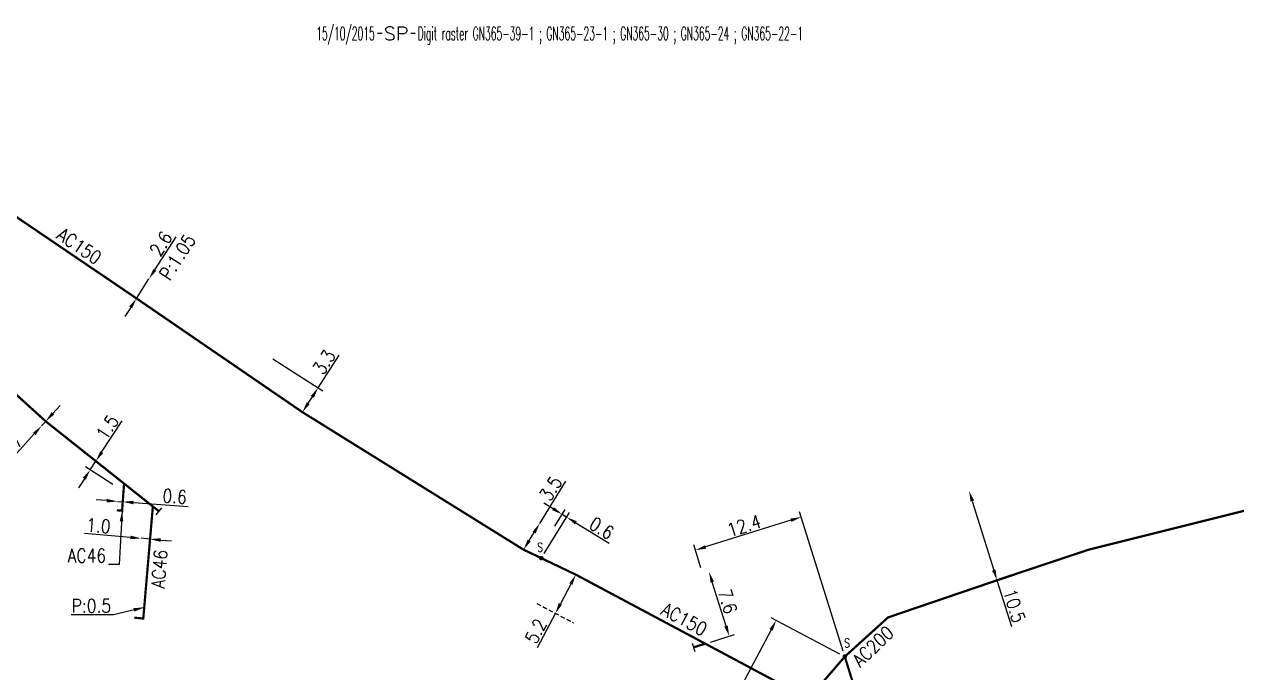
# Model space of a CAD drawing. Header units: millimetres. Extents: x 115991 to 117009, y 129000 to 129990.
# Drawn here: x 116204.3 to 116340.1, y 129415.3 to 129487.9 of the extents above; entities that cross this region are included whole.
import ezdxf
from ezdxf.enums import TextEntityAlignment as Align

# ---------------------------------------------------------------- set-up
doc = ezdxf.new("R2010")
doc.units = ezdxf.units.MM
doc.header["$PDMODE"] = 34
for name, pattern in [('DASHED', [0.75, 0.5, -0.25]), ('L_25_AP', [2000, 1000, 1000]), ('L_RAC_AP', [3.5, 2, -1.5])]:
    doc.linetypes.add(name, pattern=pattern)
doc.layers.get('0').update_dxf_attribs({"linetype": 'CONTINUOUS'})
doc.layers.get('DEFPOINTS').update_dxf_attribs({"linetype": 'CONTINUOUS'})
for name, color, linetype in [('L_150', 1, 'CONTINUOUS'), ('L_300', 7, 'CONTINUOUS'), ('L_340', 7, 'CONTINUOUS'), ('L_910', 7, 'CONTINUOUS')]:
    doc.layers.add(name, color=color, linetype=linetype)
doc.layers.add('L_170', color=7, linetype='CONTINUOUS', plot=False)
doc.styles.add('G_ROMANS', font='ROMANS.SHX', dxfattribs={"width": 0.75})
doc.styles.get("Standard").update_dxf_attribs({"font": 'romans.shx', "width": 0.85})
doc.dimstyles.get("Standard").update_dxf_attribs({"dimtxt": 1.5, "dimasz": 1.2, "dimexe": 0.625, "dimexo": 0.625, "dimgap": 0.25, "dimtad": 1, "dimdec": 1, "dimzin": 0, "dimdsep": 46, "dimtxsty": 'Standard', "dimcen": -0.5, "dimadec": 0, "dimazin": 0, "dimtfac": 1, "dimtdec": 1, "dimtmove": 0, "dimatfit": 3, "dimfxl": 0, "dimtolj": 1, "dimtzin": 0, "dimarcsym": 0})

# ---------------------------------------------------------------- blocks, each defined once
blk = doc.blocks.new('L_300_11')
at = {"color": 0, "linetype": 'Continuous', "const_width": 0.248, "flags": 128}
blk.add_lwpolyline([(-0.13, 0, 1), (0.13, 0, 1)], format="xyb", close=True, dxfattribs=at)
at = {"linetype": 'Continuous', "style": 'G_ROMANS', "width": 0.75}
blk.add_attdef('S', text='', height=1, dxfattribs=at).set_placement((0, 1.35), align=Align.MIDDLE_CENTER)
at = {"color": 0, "linetype": 'Continuous', "width": 0.75, "flags": 3}
for tag, p in [('DEF_LEG', (0, -5)), ('DEF_COUP', (0, -7.5)), ('DEF_TYPE', (0, -10))]:
    blk.add_attdef(tag, text='', height=1.2, dxfattribs=at).set_placement(p, align=Align.MIDDLE)
blk = doc.blocks.new('L_340_07')
at = {"color": 0, "linetype": 'Continuous', "const_width": 0.25, "flags": 128}
blk.add_lwpolyline([(0, 0), (1.25, 0)], dxfattribs=at)
at = {"color": 0, "linetype": 'Continuous', "flags": 128}
blk.add_lwpolyline([(1.25, -0.5), (1.25, 0.5)], dxfattribs=at)
at = {"color": 0, "linetype": 'Continuous', "style": 'G_ROMANS', "width": 0.75, "flags": 3}
for tag, p in [('DEF_LEG', (0.72, -3.47)), ('DEF_COUP', (0.72, -5.97)), ('DEF_TYPE', (0.72, -8.47))]:
    blk.add_attdef(tag, text='', height=1.2, dxfattribs=at).set_placement(p, align=Align.MIDDLE)
blk = doc.blocks.new('*D188')
at = {"layer": 'DEFPOINTS', "color": 0, "linetype": 'Continuous', "transparency": 16777216}
for p in [(116310.1, 129435.63), (116310.1, 129435.63), (116313.22, 129425.61)]:
    blk.add_point(p, dxfattribs=at)
at = {"layer": 'L_150', "color": 0, "linetype": 'Continuous', "lineweight": -2, "transparency": 16777216}
for p, q in [((116310.45, 129434.49), (116312.87, 129426.75)), ((116313.22, 129425.61), (116314.83, 129420.45))]:
    blk.add_line(p, q, dxfattribs=at)
at = {"layer": 'L_150', "color": 0, "linetype": 'Continuous', "transparency": 16777216}
for points in [[(116310.65, 129434.55), (116310.26, 129434.43), (116310.1, 129435.63)], [(116313.06, 129426.81), (116312.67, 129426.69), (116313.22, 129425.61)]]:
    blk.add_solid(points, dxfattribs=at)
at = {"layer": 'L_150', "color": 0, "linetype": 'Continuous', "transparency": 16777216, "insert": (116315.16, 129422.75), "char_height": 1.5, "attachment_point": 5, "rotation": 287.3171}
blk.add_mtext('\\A1;10.5', dxfattribs=at)
blk = doc.blocks.new('*D189')
at = {"layer": 'DEFPOINTS', "color": 0, "linetype": 'Continuous', "transparency": 16777216}
for p in [(116279.46, 129428.99), (116280.26, 129426.42), (116296.18, 129417.06)]:
    blk.add_point(p, dxfattribs=at)
at = {"layer": 'L_300', "color": 0, "linetype": 'Continuous', "lineweight": -2, "transparency": 16777216}
for p, q in [((116290.15, 129432.33), (116280.6, 129429.34)), ((116295.99, 129417.66), (116291.1, 129433.28)), ((116280.07, 129427.01), (116279.27, 129429.58))]:
    blk.add_line(p, q, dxfattribs=at)
at = {"layer": 'L_300', "color": 0, "linetype": 'Continuous', "transparency": 16777216}
for points in [[(116290.09, 129432.52), (116290.21, 129432.14), (116291.29, 129432.69)], [(116280.54, 129429.54), (116280.66, 129429.15), (116279.46, 129428.99)]]:
    blk.add_solid(points, dxfattribs=at)
at = {"layer": 'L_300', "color": 0, "linetype": 'Continuous', "transparency": 16777216, "insert": (116284.89, 129431.73), "char_height": 1.5, "attachment_point": 5, "rotation": 17.3567}
blk.add_mtext('\\A1;12.4', dxfattribs=at)
blk = doc.blocks.new('*D190')
at = {"layer": 'DEFPOINTS', "color": 0, "linetype": 'Continuous', "transparency": 16777216}
for p in [(116280.98, 129426.55), (116280.98, 129426.55), (116280.56, 129418.51)]:
    blk.add_point(p, dxfattribs=at)
at = {"layer": 'L_150', "color": 0, "linetype": 'Continuous', "lineweight": -2, "transparency": 16777216}
for p, q in [((116282.88, 129420.49), (116281.34, 129425.41)), ((116281.16, 129418.69), (116283.83, 129419.53))]:
    blk.add_line(p, q, dxfattribs=at)
at = {"layer": 'L_150', "color": 0, "linetype": 'Continuous', "transparency": 16777216}
for points in [[(116281.53, 129425.47), (116281.15, 129425.35), (116280.98, 129426.55)], [(116283.07, 129420.55), (116282.69, 129420.43), (116283.24, 129419.35)]]:
    blk.add_solid(points, dxfattribs=at)
at = {"layer": 'L_150', "color": 0, "linetype": 'Continuous', "transparency": 16777216, "insert": (116283.07, 129423.25), "char_height": 1.5, "attachment_point": 5, "rotation": 287.3567}
blk.add_mtext('\\A1;7.6', dxfattribs=at)
blk = doc.blocks.new('*D222')
at = {"layer": 'DEFPOINTS', "color": 0, "linetype": 'Continuous', "transparency": 16777216}
for p in [(116266.07, 129426.24), (116263.78, 129421.91), (116263.78, 129421.91)]:
    blk.add_point(p, dxfattribs=at)
at = {"layer": 'L_150', "color": 0, "linetype": 'Continuous', "lineweight": -2, "transparency": 16777216}
for p, q in [((116265.51, 129425.18), (116264.34, 129422.97)), ((116263.78, 129421.91), (116261.74, 129418.05))]:
    blk.add_line(p, q, dxfattribs=at)
at = {"layer": 'L_150', "color": 0, "linetype": 'Continuous', "transparency": 16777216}
for points in [[(116265.33, 129425.28), (116265.68, 129425.09), (116266.07, 129426.24)], [(116264.16, 129423.07), (116264.52, 129422.88), (116263.78, 129421.91)]]:
    blk.add_solid(points, dxfattribs=at)
at = {"layer": 'L_150', "color": 0, "linetype": 'Continuous', "transparency": 16777216, "insert": (116261.59, 129419.92), "char_height": 1.5, "attachment_point": 5, "rotation": 62.1393}
blk.add_mtext('\\A1;5.2', dxfattribs=at)
blk = doc.blocks.new('*D225')
at = {"layer": 'DEFPOINTS', "color": 0, "linetype": 'Continuous', "transparency": 16777216}
for p in [(116296.18, 129417.06), (116283.42, 129411.53), (116283.42, 129411.53)]:
    blk.add_point(p, dxfattribs=at)
at = {"layer": 'L_300', "color": 0, "linetype": 'Continuous', "lineweight": -2, "transparency": 16777216}
for p, q in [((116295.62, 129417.35), (116287.94, 129421.41)), ((116287.93, 129420.06), (116283.98, 129412.59)), ((116283.42, 129411.53), (116280.92, 129406.81))]:
    blk.add_line(p, q, dxfattribs=at)
at = {"layer": 'L_300', "color": 0, "linetype": 'Continuous', "transparency": 16777216}
for points in [[(116287.75, 129420.15), (116288.11, 129419.97), (116288.49, 129421.12)], [(116283.8, 129412.68), (116284.16, 129412.5), (116283.42, 129411.53)]]:
    blk.add_solid(points, dxfattribs=at)
at = {"layer": 'L_300', "color": 0, "linetype": 'Continuous', "transparency": 16777216, "insert": (116281.01, 129409.1), "char_height": 1.5, "attachment_point": 5, "rotation": 62.1393}
blk.add_mtext('\\A1;10.9', dxfattribs=at)
blk = doc.blocks.new('*D191')
at = {"layer": 'DEFPOINTS', "color": 0, "linetype": 'Continuous', "transparency": 16777216}
for p in [(116264.53, 129433), (116263.38, 129431.13), (116262.2, 129428.09)]:
    blk.add_point(p, dxfattribs=at)
at = {"layer": 'L_300', "color": 0, "linetype": 'Continuous', "lineweight": -2, "transparency": 16777216}
for p, q in [((116263.51, 129433.63), (116262.49, 129434.26)), ((116263.71, 129431.67), (116264.86, 129433.53)), ((116262.53, 129428.62), (116265.37, 129433.21)), ((116264.53, 129433), (116265.04, 129432.68)), ((116266.06, 129432.05), (116269.78, 129429.75))]:
    blk.add_line(p, q, dxfattribs=at)
at = {"layer": 'L_300', "color": 0, "linetype": 'Continuous', "transparency": 16777216}
for points in [[(116263.62, 129433.8), (116263.41, 129433.46), (116264.53, 129433)], [(116266.17, 129432.22), (116265.96, 129431.88), (116265.04, 129432.68)]]:
    blk.add_solid(points, dxfattribs=at)
at = {"layer": 'L_300', "color": 0, "linetype": 'Continuous', "transparency": 16777216, "insert": (116268.96, 129431.44), "char_height": 1.5, "attachment_point": 5, "rotation": 328.2976}
blk.add_mtext('\\A1;0.6', dxfattribs=at)
blk = doc.blocks.new('*D192')
at = {"layer": 'DEFPOINTS', "color": 0, "linetype": 'Continuous', "transparency": 16777216}
for p in [(116262.02, 129431.98), (116262.02, 129431.98), (116260.21, 129429.04)]:
    blk.add_point(p, dxfattribs=at)
at = {"layer": 'L_150', "color": 0, "linetype": 'Continuous', "lineweight": -2, "transparency": 16777216}
for p, q in [((116262.02, 129431.98), (116264.95, 129436.72)), ((116260.84, 129430.06), (116261.39, 129430.96))]:
    blk.add_line(p, q, dxfattribs=at)
at = {"layer": 'L_150', "color": 0, "linetype": 'Continuous', "transparency": 16777216}
for points in [[(116261.22, 129431.06), (116261.56, 129430.85), (116262.02, 129431.98)], [(116260.67, 129430.17), (116261.01, 129429.96), (116260.21, 129429.04)]]:
    blk.add_solid(points, dxfattribs=at)
at = {"layer": 'L_150', "color": 0, "linetype": 'Continuous', "transparency": 16777216, "insert": (116263.26, 129435.89), "char_height": 1.5, "attachment_point": 5, "rotation": 58.2976}
blk.add_mtext('\\A1;3.5', dxfattribs=at)
blk = doc.blocks.new('*D210')
at = {"layer": 'DEFPOINTS', "color": 0, "linetype": 'Continuous', "transparency": 16777216}
for p in [(116212.32, 129438.95), (116211.69, 129437.99), (116214.73, 129436)]:
    blk.add_point(p, dxfattribs=at)
at = {"layer": 'L_150', "color": 0, "linetype": 'Continuous', "lineweight": -2, "transparency": 16777216}
for p, q in [((116212.97, 129439.96), (116215.27, 129443.47)), ((116211.69, 129437.99), (116212.32, 129438.95)), ((116214.21, 129436.34), (116211.17, 129438.33)), ((116211.03, 129436.99), (116210.38, 129435.98))]:
    blk.add_line(p, q, dxfattribs=at)
at = {"layer": 'L_150', "color": 0, "linetype": 'Continuous', "transparency": 16777216}
for points in [[(116212.81, 129440.07), (116213.14, 129439.85), (116212.32, 129438.95)], [(116210.86, 129437.1), (116211.2, 129436.88), (116211.69, 129437.99)]]:
    blk.add_solid(points, dxfattribs=at)
at = {"layer": 'L_150', "color": 0, "linetype": 'Continuous', "transparency": 16777216, "insert": (116213.61, 129442.76), "char_height": 1.5, "attachment_point": 5, "rotation": 56.8396}
blk.add_mtext('\\A1;1.5', dxfattribs=at)
blk = doc.blocks.new('*D212')
at = {"layer": 'DEFPOINTS', "color": 0, "linetype": 'Continuous', "transparency": 16777216}
for p in [(116206.71, 129443.41), (116206.24, 129442.9), (116206.24, 129442.9)]:
    blk.add_point(p, dxfattribs=at)
at = {"layer": 'L_150', "color": 0, "linetype": 'Continuous', "lineweight": -2, "transparency": 16777216}
for p, q in [((116207.51, 129444.3), (116208.32, 129445.19)), ((116206.71, 129443.41), (116206.24, 129442.9)), ((116205.43, 129442.01), (116202.5, 129438.77))]:
    blk.add_line(p, q, dxfattribs=at)
at = {"layer": 'L_150', "color": 0, "linetype": 'Continuous', "transparency": 16777216}
for points in [[(116207.36, 129444.44), (116207.66, 129444.17), (116206.71, 129443.41)], [(116205.28, 129442.14), (116205.58, 129441.87), (116206.24, 129442.9)]]:
    blk.add_solid(points, dxfattribs=at)
at = {"layer": 'L_150', "color": 0, "linetype": 'Continuous', "transparency": 16777216, "insert": (116202.82, 129440.61), "char_height": 1.5, "attachment_point": 5, "rotation": 47.8157}
blk.add_mtext('\\A1;0.7', dxfattribs=at)
blk = doc.blocks.new('*D213')
at = {"layer": 'DEFPOINTS', "color": 0, "linetype": 'Continuous', "transparency": 16777216}
for p in [(116214.74, 129434.44), (116214.74, 129434.44), (116215.33, 129434.4)]:
    blk.add_point(p, dxfattribs=at)
at = {"layer": 'L_170', "color": 0, "linetype": 'Continuous', "lineweight": -2, "transparency": 16777216}
for p, q in [((116213.54, 129434.53), (116212.34, 129434.61)), ((116214.69, 129433.82), (116214.69, 129433.82)), ((116214.74, 129434.44), (116215.33, 129434.4)), ((116215.29, 129433.78), (116215.29, 129433.78)), ((116216.53, 129434.32), (116222.66, 129433.89))]:
    blk.add_line(p, q, dxfattribs=at)
at = {"layer": 'L_170', "color": 0, "linetype": 'Continuous', "transparency": 16777216}
for points in [[(116213.55, 129434.73), (116213.52, 129434.33), (116214.74, 129434.44)], [(116216.54, 129434.52), (116216.52, 129434.12), (116215.33, 129434.4)]]:
    blk.add_solid(points, dxfattribs=at)
at = {"layer": 'L_170', "color": 0, "linetype": 'Continuous', "transparency": 16777216, "insert": (116221.15, 129435), "char_height": 1.5, "attachment_point": 5, "rotation": 356.0302}
blk.add_mtext('\\A1;0.6', dxfattribs=at)
blk = doc.blocks.new('*D214')
at = {"layer": 'DEFPOINTS', "color": 0, "linetype": 'Continuous', "transparency": 16777216}
for p in [(116217.39, 129430.31), (116217.39, 129430.31), (116218.39, 129430.22)]:
    blk.add_point(p, dxfattribs=at)
at = {"layer": 'L_170', "color": 0, "linetype": 'Continuous', "lineweight": -2, "transparency": 16777216}
for p, q in [((116216.2, 129430.41), (116211.04, 129430.85)), ((116218.39, 129430.22), (116217.39, 129430.31)), ((116219.59, 129430.12), (116220.78, 129430.02))]:
    blk.add_line(p, q, dxfattribs=at)
at = {"layer": 'L_170', "color": 0, "linetype": 'Continuous', "transparency": 16777216}
for points in [[(116216.21, 129430.61), (116216.18, 129430.21), (116217.39, 129430.31)], [(116219.6, 129430.32), (116219.57, 129429.92), (116218.39, 129430.22)]]:
    blk.add_solid(points, dxfattribs=at)
at = {"layer": 'L_170', "color": 0, "linetype": 'Continuous', "transparency": 16777216, "insert": (116212.61, 129431.72), "char_height": 1.5, "attachment_point": 5, "rotation": 355.1244}
blk.add_mtext('\\A1;1.0', dxfattribs=at)
blk = doc.blocks.new('*D220')
at = {"layer": 'DEFPOINTS', "color": 0, "linetype": 'Continuous', "transparency": 16777216}
for p in [(116218.27, 129459.37), (116218.27, 129459.37), (116216.87, 129457.18)]:
    blk.add_point(p, dxfattribs=at)
at = {"layer": 'L_150', "color": 0, "linetype": 'Continuous', "lineweight": -2, "transparency": 16777216}
for p, q in [((116218.92, 129460.38), (116221.32, 129464.09)), ((116216.87, 129457.18), (116218.27, 129459.37)), ((116216.22, 129456.18), (116215.57, 129455.17))]:
    blk.add_line(p, q, dxfattribs=at)
at = {"layer": 'L_150', "color": 0, "linetype": 'Continuous', "transparency": 16777216}
for points in [[(116218.76, 129460.49), (116219.09, 129460.27), (116218.27, 129459.37)], [(116216.05, 129456.28), (116216.38, 129456.07), (116216.87, 129457.18)]]:
    blk.add_solid(points, dxfattribs=at)
at = {"layer": 'L_150', "color": 0, "linetype": 'Continuous', "transparency": 16777216, "insert": (116219.62, 129463.3), "char_height": 1.5, "attachment_point": 5, "rotation": 57.2027}
blk.add_mtext('\\A1;2.6', dxfattribs=at)
blk = doc.blocks.new('*D221')
at = {"layer": 'DEFPOINTS', "color": 0, "linetype": 'Continuous', "transparency": 16777216}
for p in [(116231.61, 129450.77), (116237.21, 129447.17), (116235.45, 129444.44)]:
    blk.add_point(p, dxfattribs=at)
at = {"layer": 'L_150', "color": 0, "linetype": 'Continuous', "lineweight": -2, "transparency": 16777216}
for p, q in [((116232.14, 129450.43), (116237.73, 129446.83)), ((116237.21, 129447.17), (116239.58, 129450.84)), ((116236.1, 129445.44), (116236.56, 129446.16))]:
    blk.add_line(p, q, dxfattribs=at)
at = {"layer": 'L_150', "color": 0, "linetype": 'Continuous', "transparency": 16777216}
for points in [[(116236.39, 129446.27), (116236.73, 129446.05), (116237.21, 129447.17)], [(116235.93, 129445.55), (116236.27, 129445.34), (116235.45, 129444.44)]]:
    blk.add_solid(points, dxfattribs=at)
at = {"layer": 'L_150', "color": 0, "linetype": 'Continuous', "transparency": 16777216, "insert": (116237.88, 129450.05), "char_height": 1.5, "attachment_point": 5, "rotation": 57.2027}
blk.add_mtext('\\A1;3.3', dxfattribs=at)
blk = doc.blocks.new('GIS_MODF')
at = {"color": 0, "linetype": 'Continuous', "flags": 128}
for points in [[(-2.18, -0.01), (-1.68, -0.01)], [(1.52, -0.01), (2.02, -0.01)]]:
    blk.add_lwpolyline(points, dxfattribs=at)
at = {"color": 0, "linetype": 'Continuous', "width": 0.5}
blk.add_attdef('DATE', text='', height=1.5, dxfattribs=at).set_placement((-2.5, -0.8), align=Align.RIGHT)
at = {"color": 0, "linetype": 'Continuous', "width": 1.771291}
blk.add_attdef('USER', text='', height=1.5, dxfattribs=at).set_placement((-1.51, -0.8), (1.28, -0.8), align=Align.FIT)
at = {"color": 0, "linetype": 'Continuous', "width": 0.5}
blk.add_attdef('DESC', (2.29, -0.8), '', height=1.5, dxfattribs=at)

msp = doc.modelspace()

# ---------------------------------------------------------------- linework, layer by layer
at = {"layer": 'L_150', "linetype": 'L_25_AP', "const_width": 0.25, "flags": 128}
for points in [[(116539.38, 129481.49), (116539.71, 129480.54), (116542.66, 129471.85), (116510.87, 129462.15), (116487.03, 129456.5), (116474.1, 129453.64), (116444.27, 129447.65), (116385.19, 129439.99), (116378.86, 129439.38), (116367.62, 129437.96), (116343.05, 129433.93), (116323.45, 129429.03), (116313.22, 129425.61), (116301.02, 129421.45), (116296.18, 129417.06), (116292.11, 129412.34), (116292.11, 129412.34), (116292.11, 129412.34), (116291.81, 129411.79)], [(116292.11, 129412.34), (116287.74, 129414.67), (116280.56, 129418.51), (116266.07, 129426.24), (116260.21, 129429.04), (116260.21, 129429.04), (116235.45, 129444.44), (116235.45, 129444.44), (116216.87, 129457.18), (116199.23, 129469.15), (116195.44, 129471.69), (116195.03, 129471.97), (116194.61, 129472.25)], [(116219.09, 129433.57), (116218.7, 129433.88), (116215.48, 129436.44), (116212.32, 129438.95), (116206.71, 129443.41), (116197.1, 129452.12), (116197.1, 129452.12), (116186.77, 129462.19)], [(116280.56, 129418.51), (116279.6, 129418.21)]]:
    msp.add_lwpolyline(points, dxfattribs=at)
at = {"layer": 'L_150', "linetype": 'DASHED', "flags": 128}
msp.add_lwpolyline([(116261.7, 129423.01), (116265.81, 129420.84)], dxfattribs=at)
at = {"layer": 'L_150', "linetype": 'L_25_AP', "flags": 128}
msp.add_lwpolyline([(116296.18, 129417.06, 0.25, 0.25, 0), (116298.21, 129410.54, 0.25, 0.25, 0), (116298.21, 129410.54, 0.25, 0.25, 0), (116303.07, 129408.01, 0.25, 0.25, 0), (116303.07, 129408.01, 0.25, 0.25, 0), (116313.81, 129402.42, 0.25, 0.25, 0), (116322.64, 129397.92, 0.25, 0.25, 0), (116335, 129391.52, 0.25, 0.25, 0), (116341.91, 129387.82, 0.25, 0.25, 0), (116354.04, 129382.39, 0.25, 0.25, 0), (116364.04, 129378.2, 0.25, 0.25, 0), (116373.82, 129375.23, 0.25, 0.25, 0), (116396.11, 129368.73, 0.25, 0.25, 0), (116401.81, 129367.34, 0.25, 0.25, 0), (116407.78, 129366.21, 0.25, 0.25, 0), (116414, 129365.6, 0.25, 0.25, 0), (116426.12, 129363.05, 0.25, 0.25, 0), (116432.05, 129362.66, 0.25, 0.25, 0), (116451.58, 129360.75, 0.25, 0.25, 0), (116456.95, 129360.23, 0.25, 0.25, 0), (116487.87, 129360.73, 0.25, 0.25, 0), (116506.53, 129362.32, 0.25, 0.25, 0), (116526.25, 129363.03, 0.25, 0.25, 0), (116533.03, 129363.51, 0.25, 0.25, 0), (116539.03, 129364.06, 0.25, 0.25, 0), (116545.1, 129364.44, 0.25, 0.25, 0), (116551.9, 129364.72, 0.25, 0.25, 0), (116558.72, 129365.03, 0.25, 0.25, 0), (116573.16, 129365.7, 0.25, 0.25, 0), (116582.2, 129366.1, 0.25, 0.25, 0), (116591.41, 129366.72, 0.25, 0.25, 0), (116603.4, 129367.64, 0.25, 0.25, 0), (116622.08, 129368.94, 0.25, 0.25, 0), (116629.66, 129368.95, 0.25, 0.25, 0), (116638.24, 129369.43, 0.25, 0.25, 0), (116650.97, 129370.42, 0.25, 0.25, 0), (116659.94, 129370.98, 0.25, 0.25, 0), (116671.58, 129371.57, 0.25, 0.25, 0), (116690.99, 129373.07, 0.25, 0.25, 0), (116700.79, 129373.57, 0.25, 0.25, 0), (116744.26, 129376.07, 0.25, 0.25, 0), (116754.17, 129378.03, 0.25, 0.25, 0), (116758.06, 129378.25, 0.25, 0.25, 0), (116759.7, 129375.86, 0.25, 0.25, 0), (116779.84, 129377.38, 0.25, 0.25, 0), (116786.6, 129377.51, 0.25, 0.25, 0), (116799.2, 129376.86, 0.25, 0.25, 0), (116809.59, 129378.39, 0.25, 0.25, 0), (116809.59, 129378.39, 0.25, 0.25, 0), (116809.59, 129378.39, 0.25, 0.25, 0), (116809.59, 129378.39, 0.25, 0.25, 0), (116814.68, 129378.7, 0.25, 0.25, 0), (116815.14, 129378.73, 0, 0, 0)], format="xyseb", dxfattribs=at)
at = {"layer": 'L_170', "linetype": 'L_RAC_AP', "const_width": 0.25, "flags": 128}
for points in [[(116215.48, 129436.44), (116215.33, 129434.4), (116215.26, 129433.41), (116214.67, 129433.45)], [(116218.7, 129433.88), (116218.39, 129430.22), (116217.63, 129421.33), (116216.63, 129421.42)]]:
    msp.add_lwpolyline(points, dxfattribs=at)

# ---------------------------------------------------------------- block references
at = {"layer": 'L_300'}
ref = msp.add_blockref('L_300_11', (116262.2, 129428.09), dxfattribs=dict(at, rotation=334.4887807652316))
ref.add_attrib('S', 'S', dxfattribs={"layer": '0', "linetype": 'Continuous', "height": 1, "style": 'G_ROMANS', "width": 0.75}).set_placement((116262.06, 129429.31), align=Align.MIDDLE_CENTER)
ref = msp.add_blockref('L_300_11', (116296.18, 129417.06), dxfattribs=dict(at, rotation=334.4887807652316))
ref.add_attrib('S', 'S', dxfattribs={"layer": '0', "linetype": 'Continuous', "height": 1, "style": 'G_ROMANS', "width": 0.75}).set_placement((116296.43, 129418.6), align=Align.MIDDLE_CENTER)
at = {"layer": 'L_340', "xscale": 0.3}
for p, rotation in [((116219.09, 129433.57), 321.5172776813531), ((116279.6, 129418.21), 197.3567420256369)]:
    msp.add_blockref('L_340_07', p, dxfattribs=dict(at, rotation=rotation))
at = {"layer": 'L_910', "color": 7}
ref = msp.add_blockref('GIS_MODF', (116246.05, 129486.9), dxfattribs=at)
ref.add_attrib('DATE', '15/10/2015', dxfattribs={"layer": '0', "color": 0, "linetype": 'Continuous', "height": 1.5, "width": 0.5}).set_placement((116243.55, 129486.1), align=Align.RIGHT)
ref.add_attrib('USER', 'SP', dxfattribs={"layer": '0', "color": 0, "linetype": 'Continuous', "height": 1.5, "width": 1.025485}).set_placement((116244.55, 129486.1), (116247.33, 129486.1), align=Align.FIT)
ref.add_attrib('DESC', 'Digit raster GN365-39-1 ; GN365-23-1 ; GN365-30 ; GN365-24 ; GN365-22-1', (116248.34, 129486.1), dxfattribs={"layer": '0', "color": 0, "linetype": 'Continuous', "height": 1.5, "width": 0.5})

# ---------------------------------------------------------------- texts
at = {"layer": 'L_150', "linetype": 'Continuous', "width": 0.85}
for s, rotation, p in [('AC150', 325.8386, (116207.81, 129463.94)), ('P:1.05', 57.2027, (116220.59, 129459.09)), ('AC150', 331.9061, (116275.46, 129421.86)), ('AC200', 43.7555, (116297.91, 129415.8))]:
    msp.add_text(s, height=1.5, rotation=rotation, dxfattribs=at).set_placement(p)
at = {"layer": 'L_170', "linetype": 'Continuous', "width": 0.85}
msp.add_text('AC46', height=1.5, rotation=85.1244, dxfattribs=at).set_placement((116219.99, 129424.67))
at = {"layer": 'L_170', "linetype": 'Continuous', "char_height": 1.5, "attachment_point": 9}
for s, insert in [('\\A1;AC46', (116213.47, 129427.62)), ('\\A1;P:0.5', (116214.03, 129422.01))]:
    msp.add_mtext(s, dxfattribs=dict(at, insert=insert))

# ---------------------------------------------------------------- dimensions: what is measured, and where the dimension line sits
at = {"layer": 'L_150', "linetype": 'Continuous'}
for base, p1, p2, angle, picture, middle in [((116218.27, 129459.37), (116216.87, 129457.18), (116218.27, 129459.37), 237.2027, '*D220', (116220.46, 129462.76)), ((116237.21, 129447.17), (116235.45, 129444.44), (116231.61, 129450.77), 237.2027, '*D221', (116238.72, 129449.51)), ((116206.24, 129442.9), (116206.71, 129443.41), (116206.24, 129442.9), 47.8157, '*D212', (116203.56, 129439.94)), ((116262.0185, 129431.9767), (116260.2055, 129429.0415), (116262.0185, 129431.9767), 238.2976, '*D192', (116264.113, 129435.3677)), ((116310.1, 129435.63), (116313.22, 129425.61), (116310.1, 129435.63), 287.3171, '*D188', (116314.21, 129422.46)), ((116280.98, 129426.55), (116280.56, 129418.51), (116280.98, 129426.55), 287.3567, '*D190', (116282.11, 129422.95))]:
    dim = msp.add_linear_dim(base=base, p1=p1, p2=p2, angle=angle, dimstyle='Standard', dxfattribs=at)
    dim.commit()
    dim.dimension.update_dxf_attribs({"geometry": picture, "text_midpoint": middle, "dimtype": 160})
for base, p1, p2, angle, text, picture, middle in [((116211.69, 129437.99), (116212.32, 129438.95), (116214.73, 129436), 56.8396, '1.5', '*D210', (116214.45, 129442.21)), ((116263.78, 129421.91), (116266.07, 129426.24), (116263.78, 129421.91), 62.1393, '5.2', '*D222', (116262.48, 129419.45))]:
    dim = msp.add_linear_dim(base=base, p1=p1, p2=p2, angle=angle, text=text, dimstyle='Standard', dxfattribs=at)
    dim.commit()
    dim.dimension.update_dxf_attribs({"geometry": picture, "text_midpoint": middle, "dimtype": 160})
at = {"layer": 'L_170', "linetype": 'Continuous'}
for base, p1, p2, angle, picture, middle in [((116214.74, 129434.44), (116215.33, 129434.4), (116214.74, 129434.44), 356.0302, '*D213', (116221.08, 129434)), ((116217.39, 129430.31), (116218.39, 129430.22), (116217.39, 129430.31), 355.1244, '*D214', (116212.53, 129430.72))]:
    dim = msp.add_linear_dim(base=base, p1=p1, p2=p2, angle=angle, dimstyle='Standard', dxfattribs=at)
    dim.commit()
    dim.dimension.update_dxf_attribs({"geometry": picture, "text_midpoint": middle, "dimtype": 160})
at = {"layer": 'L_300', "linetype": 'Continuous'}
for base, p1, p2, angle, picture, middle in [((116264.53, 129433), (116262.2, 129428.09), (116263.38, 129431.13), 328.2976, '*D191', (116268.43, 129430.59)), ((116279.46, 129428.99), (116296.18, 129417.06), (116280.26, 129426.42), 17.3567, '*D189', (116285.19, 129430.78)), ((116283.4207, 129411.5288), (116296.1751, 129417.0595), (116283.4207, 129411.5288), 62.1393, '*D225', (116281.8919, 129408.6366))]:
    dim = msp.add_linear_dim(base=base, p1=p1, p2=p2, angle=angle, dimstyle='Standard', dxfattribs=at)
    dim.commit()
    dim.dimension.update_dxf_attribs({"geometry": picture, "text_midpoint": middle, "dimtype": 160})

# ---------------------------------------------------------------- leaders
at = {"layer": 'L_170', "linetype": 'Continuous'}
msp.add_leader([(116215.26, 129433.41), (116214.92, 129427.37), (116213.72, 129427.37)], dimstyle='Standard', dxfattribs=at)
at = {"layer": 'L_170', "linetype": 'Continuous', "annotation_type": 0, "has_hookline": 1, "hookline_direction": 1, "text_width": 4.49}
msp.add_leader([(116217.74, 129422.57), (116214.28, 129421.76)], dimstyle='Standard', dxfattribs=at)

doc.saveas('drawing.dxf')
